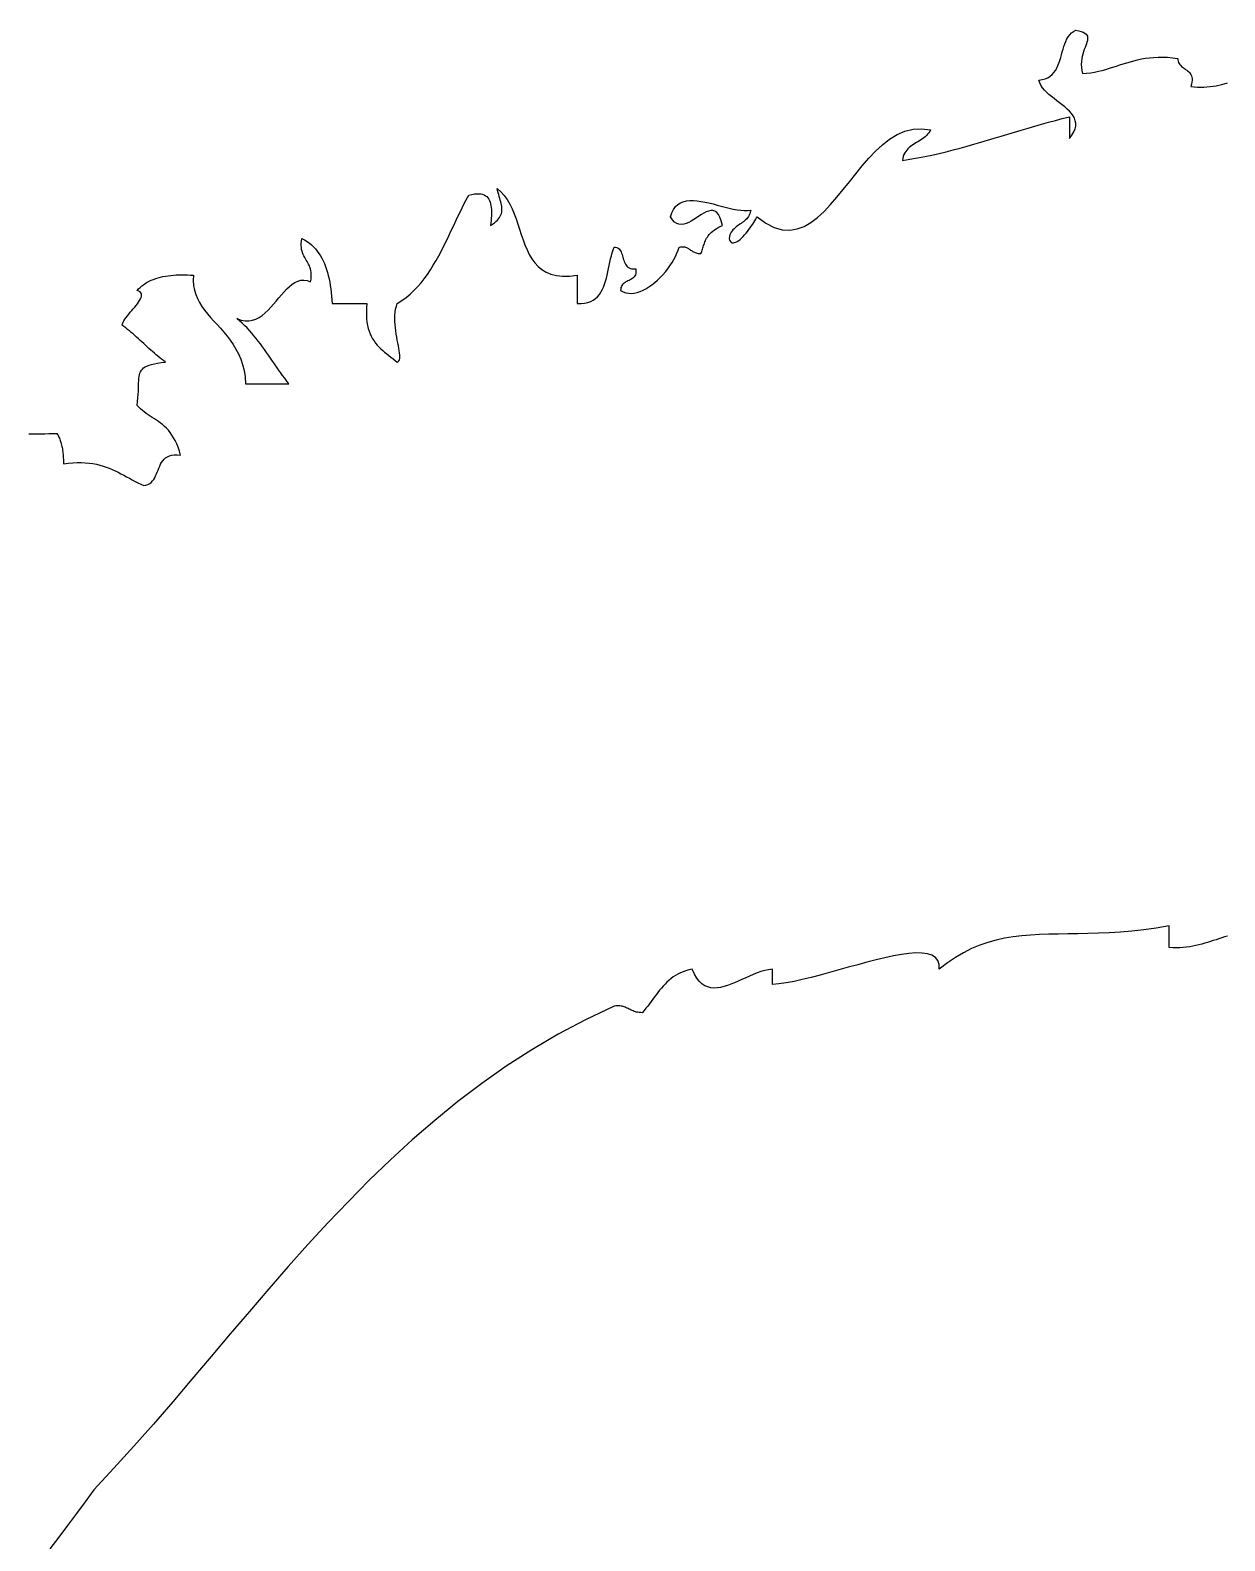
# Model space of a CAD drawing. Extents: x 0 to 1.82, y -2.75 to 0.29.
# Drawn here: x 0.377 to 0.923, y -0.398 to 0.292 of the extents above; entities that cross this region are included whole.
import ezdxf

# ---------------------------------------------------------------- set-up
doc = ezdxf.new("R2010")
doc.units = 0
doc.layers.get('0').update_dxf_attribs({"linetype": 'CONTINUOUS'})

msp = doc.modelspace()

# ---------------------------------------------------------------- linework, layer by layer
at = {"color": 7}
for points in [[(0.83801, 0.26878), (0.83953, 0.26899), (0.84088, 0.26936), (0.84207, 0.26988), (0.84311, 0.27054), (0.84403, 0.27131), (0.84482, 0.2722), (0.84552, 0.27318), (0.84612, 0.27424), (0.84665, 0.27538), (0.84711, 0.27657), (0.84753, 0.2778), (0.84792, 0.27905), (0.84828, 0.28033), (0.84864, 0.28161), (0.849, 0.28287), (0.84938, 0.28411), (0.8498, 0.28532), (0.85027, 0.28647), (0.8508, 0.28756), (0.8514, 0.28856), (0.8521, 0.28948), (0.85289, 0.2903), (0.85381, 0.29099), (0.85485, 0.29156)], [(0.85485, 0.29156), (0.85621, 0.29129), (0.85735, 0.29098), (0.85827, 0.29063), (0.85899, 0.29023), (0.85953, 0.28979), (0.85991, 0.2893), (0.86014, 0.28877), (0.86024, 0.28818), (0.86023, 0.28755), (0.86012, 0.28688), (0.85993, 0.28615), (0.85968, 0.28537), (0.85938, 0.28454), (0.85905, 0.28366), (0.85871, 0.28272), (0.85837, 0.28173), (0.85805, 0.28068), (0.85778, 0.27958), (0.85755, 0.27842), (0.8574, 0.27721), (0.85733, 0.27593), (0.85737, 0.2746), (0.85752, 0.27321), (0.85782, 0.27175)], [(0.85782, 0.27175), (0.85976, 0.27191), (0.86163, 0.27215), (0.86343, 0.27245), (0.86518, 0.27281), (0.86687, 0.27322), (0.86853, 0.27367), (0.87016, 0.27415), (0.87176, 0.27465), (0.87335, 0.27516), (0.87494, 0.27568), (0.87653, 0.2762), (0.87813, 0.2767), (0.87975, 0.27719), (0.8814, 0.27764), (0.88309, 0.27806), (0.88482, 0.27843), (0.88661, 0.27874), (0.88846, 0.27899), (0.89039, 0.27917), (0.8924, 0.27927), (0.89449, 0.27928), (0.89669, 0.27919), (0.89899, 0.27899), (0.9014, 0.27868)], [(0.9014, 0.27868), (0.90145, 0.27798), (0.90157, 0.27735), (0.90178, 0.27679), (0.90205, 0.27629), (0.90237, 0.27583), (0.90275, 0.27542), (0.90316, 0.27504), (0.9036, 0.27468), (0.90406, 0.27435), (0.90454, 0.27402), (0.90502, 0.27369), (0.90549, 0.27336), (0.90594, 0.27301), (0.90637, 0.27264), (0.90677, 0.27223), (0.90712, 0.27179), (0.90743, 0.27129), (0.90767, 0.27074), (0.90784, 0.27013), (0.90794, 0.26944), (0.90794, 0.26868), (0.90785, 0.26782), (0.90765, 0.26687), (0.90734, 0.26581)], [(0.85188, 0.24204), (0.85307, 0.2436), (0.85393, 0.24508), (0.85449, 0.24648), (0.85477, 0.2478), (0.8548, 0.24906), (0.85459, 0.25025), (0.85417, 0.2514), (0.85357, 0.25249), (0.8528, 0.25354), (0.8519, 0.25456), (0.85088, 0.25555), (0.84977, 0.25652), (0.8486, 0.25747), (0.84738, 0.25842), (0.84614, 0.25936), (0.84491, 0.26031), (0.8437, 0.26126), (0.84255, 0.26223), (0.84147, 0.26323), (0.84048, 0.26425), (0.83962, 0.26531), (0.83891, 0.26642), (0.83836, 0.26757), (0.83801, 0.26878)], [(0.90734, 0.26581), (0.91038, 0.26557), (0.91332, 0.26557), (0.91615, 0.26579), (0.91889, 0.26621), (0.92154, 0.2668), (0.9241, 0.26754)], [(0.77561, 0.23213), (0.77906, 0.23266), (0.78245, 0.23324), (0.7858, 0.23388), (0.7891, 0.23456), (0.79237, 0.23529), (0.79561, 0.23606), (0.79881, 0.23687), (0.80199, 0.23771), (0.80514, 0.23857), (0.80827, 0.23946), (0.81139, 0.24037), (0.81449, 0.24129), (0.81758, 0.24223), (0.82066, 0.24317), (0.82374, 0.24411), (0.82682, 0.24504), (0.82991, 0.24598), (0.833, 0.2469), (0.8361, 0.2478), (0.83921, 0.24869), (0.84235, 0.24955), (0.8455, 0.25038), (0.84867, 0.25118), (0.85188, 0.25194)], [(0.70925, 0.20638), (0.71324, 0.20344), (0.71704, 0.20149), (0.72066, 0.20045), (0.72413, 0.20024), (0.72747, 0.20078), (0.73069, 0.20199), (0.73381, 0.20378), (0.73684, 0.20609), (0.73981, 0.20882), (0.74273, 0.21189), (0.74562, 0.21524), (0.7485, 0.21876), (0.75139, 0.22239), (0.75429, 0.22604), (0.75724, 0.22963), (0.76024, 0.23309), (0.76333, 0.23632), (0.7665, 0.23925), (0.76978, 0.2418), (0.7732, 0.24389), (0.77676, 0.24543), (0.78048, 0.24635), (0.78439, 0.24657), (0.78849, 0.246)], [(0.78849, 0.246), (0.78809, 0.24529), (0.78763, 0.24463), (0.78712, 0.24402), (0.78657, 0.24346), (0.78598, 0.24293), (0.78536, 0.24244), (0.78472, 0.24197), (0.78405, 0.24152), (0.78337, 0.24109), (0.78268, 0.24066), (0.78199, 0.24024), (0.78131, 0.23981), (0.78063, 0.23937), (0.77998, 0.23891), (0.77934, 0.23843), (0.77873, 0.23793), (0.77816, 0.23739), (0.77763, 0.23681), (0.77714, 0.23618), (0.77671, 0.2355), (0.77633, 0.23476), (0.77602, 0.23396), (0.77578, 0.23308), (0.77561, 0.23213)], [(0.54484, 0.16676), (0.54689, 0.16806), (0.54883, 0.16948), (0.55067, 0.171), (0.55242, 0.17263), (0.55408, 0.17436), (0.55566, 0.17617), (0.55716, 0.17807), (0.5586, 0.18004), (0.55997, 0.18208), (0.56129, 0.18419), (0.56256, 0.18635), (0.56378, 0.18855), (0.56497, 0.1908), (0.56613, 0.19308), (0.56727, 0.19539), (0.56839, 0.19772), (0.5695, 0.20007), (0.57061, 0.20242), (0.57172, 0.20477), (0.57283, 0.20711), (0.57397, 0.20944), (0.57512, 0.21175), (0.57631, 0.21404), (0.57753, 0.21629)], [(0.57753, 0.21629), (0.57883, 0.2166), (0.58003, 0.21681), (0.58112, 0.21691), (0.58211, 0.21691), (0.58301, 0.21681), (0.58381, 0.21663), (0.58452, 0.21635), (0.58516, 0.21599), (0.58571, 0.21555), (0.58619, 0.21504), (0.58659, 0.21446), (0.58693, 0.21381), (0.58721, 0.2131), (0.58744, 0.21233), (0.5876, 0.21151), (0.58772, 0.21064), (0.5878, 0.20972), (0.58783, 0.20876), (0.58783, 0.20777), (0.5878, 0.20675), (0.58774, 0.2057), (0.58765, 0.20462), (0.58755, 0.20353), (0.58743, 0.20242)], [(0.58743, 0.20242), (0.58836, 0.20303), (0.58919, 0.20364), (0.58991, 0.20424), (0.59054, 0.20484), (0.59107, 0.20543), (0.59152, 0.20602), (0.59188, 0.20662), (0.59216, 0.20722), (0.59237, 0.20783), (0.59252, 0.20845), (0.5926, 0.20908), (0.59263, 0.20972), (0.5926, 0.21038), (0.59253, 0.21106), (0.59242, 0.21175), (0.59227, 0.21247), (0.59209, 0.21321), (0.59189, 0.21398), (0.59166, 0.21478), (0.59142, 0.2156), (0.59117, 0.21646), (0.59091, 0.21736), (0.59065, 0.21829), (0.5904, 0.21926)], [(0.5904, 0.21926), (0.59214, 0.21778), (0.59368, 0.21609), (0.59502, 0.21422), (0.59621, 0.21219), (0.59727, 0.21004), (0.59822, 0.20777), (0.59909, 0.20543), (0.5999, 0.20304), (0.60069, 0.20063), (0.60148, 0.19822), (0.60229, 0.19583), (0.60315, 0.1935), (0.60409, 0.19126), (0.60514, 0.18912), (0.60631, 0.18713), (0.60764, 0.18529), (0.60915, 0.18364), (0.61088, 0.18221), (0.61283, 0.18102), (0.61505, 0.1801), (0.61755, 0.17947), (0.62037, 0.17917), (0.62353, 0.17922), (0.62705, 0.17964)], [(0.66964, 0.20638), (0.67022, 0.20821), (0.67098, 0.20973), (0.6719, 0.21098), (0.67297, 0.21197), (0.67417, 0.21272), (0.6755, 0.21325), (0.67694, 0.21359), (0.67848, 0.21375), (0.6801, 0.21376), (0.6818, 0.21364), (0.68355, 0.2134), (0.68536, 0.21307), (0.6872, 0.21266), (0.68907, 0.21221), (0.69094, 0.21172), (0.69282, 0.21122), (0.69468, 0.21074), (0.69652, 0.21028), (0.69832, 0.20988), (0.70006, 0.20954), (0.70174, 0.20931), (0.70335, 0.20918), (0.70487, 0.20919), (0.70628, 0.20935)], [(0.69341, 0.20242), (0.69287, 0.20454), (0.69224, 0.2062), (0.69153, 0.20746), (0.69075, 0.20835), (0.68991, 0.20891), (0.689, 0.20917), (0.68803, 0.20917), (0.68702, 0.20895), (0.68597, 0.20855), (0.68489, 0.208), (0.68377, 0.20735), (0.68264, 0.20663), (0.68148, 0.20588), (0.68032, 0.20513), (0.67916, 0.20443), (0.678, 0.20381), (0.67685, 0.20332), (0.67572, 0.20298), (0.67461, 0.20283), (0.67353, 0.20292), (0.67249, 0.20329), (0.67149, 0.20396), (0.67053, 0.20498), (0.66964, 0.20638)], [(0.70628, 0.20935), (0.70612, 0.20853), (0.7059, 0.20777), (0.70561, 0.20709), (0.70527, 0.20647), (0.70489, 0.20591), (0.70446, 0.20539), (0.70399, 0.20491), (0.7035, 0.20447), (0.70298, 0.20406), (0.70244, 0.20367), (0.70189, 0.20329), (0.70133, 0.20291), (0.70077, 0.20254), (0.70022, 0.20216), (0.69969, 0.20177), (0.69917, 0.20136), (0.69867, 0.20091), (0.6982, 0.20044), (0.69778, 0.19992), (0.69739, 0.19936), (0.69705, 0.19874), (0.69676, 0.19805), (0.69654, 0.1973), (0.69638, 0.19648)], [(0.6835, 0.18954), (0.68374, 0.19004), (0.68394, 0.19055), (0.68413, 0.19107), (0.68431, 0.1916), (0.68447, 0.19213), (0.68463, 0.19267), (0.6848, 0.19321), (0.68497, 0.19376), (0.68516, 0.19431), (0.68536, 0.19487), (0.68559, 0.19542), (0.68586, 0.19598), (0.68615, 0.19654), (0.68649, 0.19709), (0.68688, 0.19765), (0.68732, 0.1982), (0.68782, 0.19875), (0.68838, 0.19929), (0.68901, 0.19983), (0.68972, 0.20036), (0.6905, 0.20089), (0.69138, 0.20141), (0.69234, 0.20192), (0.69341, 0.20242)], [(0.69638, 0.19648), (0.69666, 0.19571), (0.69701, 0.19514), (0.69742, 0.19475), (0.69788, 0.19453), (0.69839, 0.19446), (0.69895, 0.19454), (0.69954, 0.19475), (0.70016, 0.19508), (0.7008, 0.19552), (0.70146, 0.19605), (0.70214, 0.19666), (0.70282, 0.19734), (0.7035, 0.19808), (0.70417, 0.19886), (0.70483, 0.19968), (0.70548, 0.20051), (0.7061, 0.20135), (0.70669, 0.20219), (0.70724, 0.203), (0.70775, 0.20379), (0.70821, 0.20453), (0.70862, 0.20522), (0.70897, 0.20584), (0.70925, 0.20638)], [(0.50522, 0.17667), (0.50542, 0.17786), (0.50552, 0.17895), (0.50554, 0.17996), (0.50548, 0.18089), (0.50535, 0.18175), (0.50516, 0.18255), (0.50492, 0.1833), (0.50464, 0.184), (0.50432, 0.18468), (0.50397, 0.18532), (0.50361, 0.18595), (0.50324, 0.18657), (0.50287, 0.18719), (0.50251, 0.18782), (0.50217, 0.18847), (0.50185, 0.18914), (0.50156, 0.18985), (0.50132, 0.1906), (0.50113, 0.1914), (0.501, 0.19226), (0.50094, 0.19319), (0.50096, 0.19419), (0.50106, 0.19529), (0.50126, 0.19648)], [(0.50126, 0.19648), (0.50246, 0.19583), (0.5036, 0.19512), (0.50466, 0.19435), (0.50566, 0.19352), (0.50659, 0.19263), (0.50747, 0.19169), (0.50828, 0.1907), (0.50904, 0.18965), (0.50974, 0.18855), (0.51039, 0.18741), (0.51099, 0.18621), (0.51154, 0.18496), (0.51204, 0.18367), (0.5125, 0.18233), (0.51292, 0.18095), (0.51329, 0.17953), (0.51363, 0.17806), (0.51394, 0.17656), (0.51421, 0.17502), (0.51444, 0.17343), (0.51465, 0.17182), (0.51484, 0.17017), (0.51499, 0.16848), (0.51513, 0.16676)], [(0.62705, 0.16676), (0.62882, 0.16673), (0.63042, 0.16687), (0.63187, 0.16718), (0.63318, 0.16764), (0.63435, 0.16824), (0.63539, 0.16898), (0.63632, 0.16983), (0.63714, 0.1708), (0.63786, 0.17186), (0.6385, 0.17302), (0.63906, 0.17425), (0.63955, 0.17555), (0.63999, 0.17691), (0.64038, 0.17831), (0.64073, 0.17975), (0.64106, 0.18122), (0.64137, 0.18269), (0.64167, 0.18417), (0.64198, 0.18565), (0.64229, 0.1871), (0.64263, 0.18852), (0.64301, 0.18991), (0.64342, 0.19124), (0.64389, 0.19251)], [(0.64389, 0.19251), (0.64458, 0.19246), (0.64518, 0.1923), (0.64569, 0.19205), (0.64613, 0.19171), (0.64651, 0.1913), (0.64683, 0.19083), (0.6471, 0.1903), (0.64733, 0.18973), (0.64754, 0.18912), (0.64773, 0.18849), (0.64791, 0.18784), (0.64809, 0.18719), (0.64829, 0.18655), (0.6485, 0.18591), (0.64874, 0.18531), (0.64902, 0.18474), (0.64935, 0.18421), (0.64974, 0.18374), (0.65019, 0.18333), (0.65072, 0.183), (0.65133, 0.18275), (0.65204, 0.1826), (0.65286, 0.18255), (0.65379, 0.18261)], [(0.64686, 0.17271), (0.648, 0.17207), (0.6492, 0.17164), (0.65044, 0.1714), (0.65173, 0.17135), (0.65304, 0.17148), (0.65438, 0.17176), (0.65573, 0.1722), (0.65709, 0.17278), (0.65845, 0.17349), (0.6598, 0.17432), (0.66114, 0.17526), (0.66246, 0.1763), (0.66374, 0.17742), (0.66498, 0.17862), (0.66618, 0.17989), (0.66733, 0.18122), (0.66841, 0.18258), (0.66942, 0.18399), (0.67036, 0.18541), (0.6712, 0.18685), (0.67196, 0.18829), (0.67262, 0.18972), (0.67317, 0.19113), (0.6736, 0.19251)], [(0.6736, 0.19251), (0.67419, 0.19261), (0.67474, 0.19266), (0.67524, 0.19267), (0.67571, 0.19264), (0.67614, 0.19257), (0.67654, 0.19247), (0.67691, 0.19234), (0.67727, 0.19218), (0.6776, 0.19201), (0.67793, 0.19182), (0.67824, 0.19161), (0.67855, 0.1914), (0.67886, 0.19118), (0.67918, 0.19096), (0.6795, 0.19074), (0.67983, 0.19053), (0.68019, 0.19033), (0.68056, 0.19015), (0.68096, 0.18998), (0.68139, 0.18983), (0.68186, 0.18971), (0.68236, 0.18962), (0.68291, 0.18956), (0.6835, 0.18954)], [(0.42599, 0.17271), (0.42663, 0.17343), (0.42733, 0.17411), (0.42807, 0.17475), (0.42886, 0.17535), (0.42969, 0.17591), (0.43057, 0.17644), (0.43149, 0.17692), (0.43244, 0.17736), (0.43344, 0.17777), (0.43447, 0.17814), (0.43554, 0.17848), (0.43663, 0.17877), (0.43776, 0.17903), (0.43892, 0.17926), (0.44011, 0.17945), (0.44132, 0.1796), (0.44256, 0.17972), (0.44382, 0.17981), (0.44509, 0.17986), (0.44639, 0.17988), (0.44771, 0.17987), (0.44904, 0.17982), (0.45038, 0.17975), (0.45174, 0.17964)], [(0.45174, 0.17964), (0.45163, 0.17724), (0.45177, 0.17499), (0.45215, 0.17288), (0.45274, 0.17088), (0.45353, 0.16898), (0.45448, 0.16717), (0.45558, 0.16542), (0.4568, 0.16372), (0.45813, 0.16205), (0.45954, 0.16041), (0.461, 0.15876), (0.46251, 0.15711), (0.46403, 0.15542), (0.46554, 0.15368), (0.46703, 0.15188), (0.46847, 0.15), (0.46983, 0.14802), (0.4711, 0.14593), (0.47225, 0.14371), (0.47327, 0.14135), (0.47412, 0.13883), (0.4748, 0.13612), (0.47527, 0.13322), (0.47551, 0.13012)], [(0.65379, 0.18261), (0.65387, 0.18179), (0.65386, 0.18107), (0.65378, 0.18044), (0.65362, 0.17988), (0.6534, 0.1794), (0.65312, 0.17897), (0.6528, 0.1786), (0.65243, 0.17828), (0.65203, 0.178), (0.6516, 0.17774), (0.65115, 0.17751), (0.65069, 0.17729), (0.65023, 0.17707), (0.64977, 0.17685), (0.64931, 0.17662), (0.64887, 0.17637), (0.64846, 0.1761), (0.64808, 0.17579), (0.64774, 0.17543), (0.64744, 0.17502), (0.64719, 0.17455), (0.64701, 0.17402), (0.6469, 0.1734), (0.64686, 0.17271)], [(0.41905, 0.15686), (0.41924, 0.1575), (0.41953, 0.15817), (0.41992, 0.15888), (0.42039, 0.15961), (0.42093, 0.16037), (0.42153, 0.16115), (0.42217, 0.16193), (0.42283, 0.16273), (0.42351, 0.16353), (0.42419, 0.16432), (0.42485, 0.16512), (0.42549, 0.1659), (0.42609, 0.16666), (0.42663, 0.16741), (0.4271, 0.16813), (0.42749, 0.16882), (0.42778, 0.16947), (0.42797, 0.17009), (0.42803, 0.17066), (0.42795, 0.17119), (0.42772, 0.17166), (0.42733, 0.17207), (0.42675, 0.17242), (0.42599, 0.17271)], [(0.47155, 0.15983), (0.47347, 0.15915), (0.47529, 0.15882), (0.47702, 0.15881), (0.47865, 0.15908), (0.4802, 0.15961), (0.48168, 0.16037), (0.4831, 0.16132), (0.48446, 0.16243), (0.48577, 0.16368), (0.48704, 0.16502), (0.48828, 0.16643), (0.4895, 0.16788), (0.4907, 0.16933), (0.49189, 0.17076), (0.49309, 0.17212), (0.49429, 0.1734), (0.49551, 0.17456), (0.49676, 0.17557), (0.49804, 0.17639), (0.49936, 0.177), (0.50073, 0.17737), (0.50216, 0.17745), (0.50365, 0.17723), (0.50522, 0.17667)], [(0.53097, 0.16676), (0.53078, 0.16484), (0.53068, 0.16302), (0.53068, 0.16131), (0.53076, 0.15969), (0.53094, 0.15817), (0.53119, 0.15673), (0.53152, 0.15538), (0.53193, 0.15411), (0.5324, 0.1529), (0.53294, 0.15177), (0.53354, 0.15069), (0.53419, 0.14968), (0.5349, 0.14871), (0.53565, 0.14779), (0.53645, 0.14692), (0.53728, 0.14607), (0.53815, 0.14526), (0.53905, 0.14448), (0.53998, 0.14371), (0.54092, 0.14296), (0.54189, 0.14223), (0.54287, 0.14149), (0.54385, 0.14076), (0.54484, 0.14002)], [(0.54484, 0.14002), (0.54528, 0.14022), (0.5456, 0.14057), (0.54582, 0.14105), (0.54594, 0.14166), (0.54598, 0.14239), (0.54595, 0.14322), (0.54586, 0.14416), (0.54572, 0.14519), (0.54554, 0.14631), (0.54532, 0.14749), (0.54509, 0.14874), (0.54484, 0.15005), (0.54459, 0.1514), (0.54436, 0.15279), (0.54414, 0.15421), (0.54396, 0.15565), (0.54382, 0.1571), (0.54373, 0.15855), (0.5437, 0.15999), (0.54374, 0.16141), (0.54387, 0.16281), (0.54408, 0.16417), (0.54441, 0.1655), (0.54484, 0.16676)], [(0.49532, 0.13012), (0.49434, 0.13136), (0.49338, 0.13263), (0.49243, 0.13391), (0.49149, 0.13521), (0.49057, 0.13651), (0.48965, 0.13782), (0.48874, 0.13914), (0.48783, 0.14046), (0.48693, 0.14178), (0.48602, 0.1431), (0.4851, 0.14441), (0.48418, 0.14572), (0.48324, 0.14701), (0.48229, 0.14829), (0.48133, 0.14956), (0.48035, 0.15081), (0.47935, 0.15203), (0.47833, 0.15324), (0.47728, 0.15442), (0.4762, 0.15557), (0.47509, 0.15668), (0.47394, 0.15777), (0.47277, 0.15882), (0.47155, 0.15983)], [(0.43886, 0.14002), (0.438, 0.14065), (0.43715, 0.1413), (0.43631, 0.14196), (0.43547, 0.14264), (0.43464, 0.14334), (0.43382, 0.14404), (0.433, 0.14476), (0.43219, 0.14549), (0.43138, 0.14622), (0.43057, 0.14696), (0.42976, 0.1477), (0.42896, 0.14844), (0.42815, 0.14918), (0.42735, 0.14992), (0.42654, 0.15066), (0.42573, 0.15139), (0.42492, 0.15212), (0.4241, 0.15283), (0.42328, 0.15354), (0.42245, 0.15424), (0.42161, 0.15492), (0.42077, 0.15558), (0.41992, 0.15623), (0.41905, 0.15686)], [(0.42599, 0.12021), (0.4262, 0.12201), (0.42635, 0.12368), (0.42646, 0.12525), (0.42653, 0.1267), (0.42657, 0.12805), (0.42661, 0.1293), (0.42664, 0.13045), (0.42668, 0.13151), (0.42675, 0.13249), (0.42686, 0.13338), (0.42701, 0.1342), (0.42723, 0.13494), (0.42751, 0.13562), (0.42788, 0.13624), (0.42835, 0.1368), (0.42892, 0.13731), (0.42962, 0.13776), (0.43044, 0.13818), (0.43142, 0.13856), (0.43254, 0.1389), (0.43384, 0.13921), (0.43532, 0.1395), (0.43699, 0.13977), (0.43886, 0.14002)], [(0.4458, 0.09743), (0.44527, 0.09933), (0.44469, 0.10108), (0.44405, 0.10268), (0.44337, 0.10414), (0.44264, 0.10548), (0.44187, 0.1067), (0.44106, 0.10782), (0.44022, 0.10884), (0.43935, 0.10978), (0.43846, 0.11063), (0.43756, 0.11143), (0.43663, 0.11216), (0.4357, 0.11285), (0.43476, 0.11351), (0.43382, 0.11414), (0.43288, 0.11475), (0.43195, 0.11535), (0.43103, 0.11596), (0.43013, 0.11658), (0.42924, 0.11722), (0.42838, 0.11789), (0.42755, 0.11861), (0.42675, 0.11938), (0.42599, 0.12021)], [(0.37646, 0.10723), (0.37828, 0.10724), (0.3801, 0.10726), (0.38193, 0.10728), (0.38378, 0.1073), (0.38563, 0.10732), (0.38748, 0.10733), (0.38934, 0.10734)], [(0.38934, 0.10734), (0.38958, 0.10695), (0.38982, 0.10655), (0.39004, 0.10613), (0.39025, 0.10569), (0.39045, 0.10523), (0.39064, 0.10475), (0.39082, 0.10426), (0.39099, 0.10374), (0.39115, 0.10321), (0.3913, 0.10266), (0.39144, 0.1021), (0.39157, 0.10152), (0.39169, 0.10092), (0.3918, 0.10031), (0.39189, 0.09969), (0.39198, 0.09905), (0.39206, 0.09839), (0.39213, 0.09773), (0.39218, 0.09705), (0.39223, 0.09635), (0.39227, 0.09565), (0.39229, 0.09493), (0.39231, 0.09421), (0.39231, 0.09347)], [(0.42896, 0.08357), (0.43, 0.08376), (0.43092, 0.08408), (0.43171, 0.08453), (0.43241, 0.08507), (0.43301, 0.08571), (0.43354, 0.08643), (0.43401, 0.08721), (0.43442, 0.08804), (0.43481, 0.08891), (0.43517, 0.0898), (0.43553, 0.09071), (0.43589, 0.09161), (0.43628, 0.0925), (0.43669, 0.09336), (0.43716, 0.09418), (0.43769, 0.09494), (0.43829, 0.09563), (0.43899, 0.09624), (0.43978, 0.09675), (0.4407, 0.09716), (0.44174, 0.09745), (0.44293, 0.09759), (0.44428, 0.09759), (0.4458, 0.09743)], [(0.39231, 0.09347), (0.39449, 0.09379), (0.39657, 0.09399), (0.39856, 0.0941), (0.40046, 0.09411), (0.40228, 0.09403), (0.40403, 0.09387), (0.4057, 0.09363), (0.40732, 0.09332), (0.40887, 0.09295), (0.41037, 0.09251), (0.41182, 0.09202), (0.41323, 0.09149), (0.41461, 0.09091), (0.41596, 0.0903), (0.41728, 0.08966), (0.41858, 0.08899), (0.41986, 0.08831), (0.42114, 0.08762), (0.42242, 0.08692), (0.4237, 0.08622), (0.42499, 0.08553), (0.42629, 0.08486), (0.42761, 0.0842), (0.42896, 0.08357)], [(0.89744, -0.1175), (0.8916, -0.1185), (0.88595, -0.11928), (0.8805, -0.11989), (0.87522, -0.12034), (0.87011, -0.12066), (0.86516, -0.12087), (0.86036, -0.121), (0.85569, -0.12109), (0.85116, -0.12115), (0.84675, -0.12122), (0.84246, -0.12131), (0.83826, -0.12146), (0.83416, -0.12169), (0.83014, -0.12203), (0.82619, -0.12251), (0.82231, -0.12314), (0.81849, -0.12397), (0.81471, -0.12502), (0.81096, -0.1263), (0.80724, -0.12786), (0.80354, -0.12971), (0.79985, -0.13188), (0.79616, -0.13441), (0.79245, -0.1373)], [(0.92411, -0.12212), (0.92279, -0.12252), (0.92148, -0.12294), (0.92018, -0.12336), (0.91889, -0.12379), (0.9176, -0.12422), (0.91632, -0.12464), (0.91502, -0.12505), (0.91371, -0.12544), (0.91239, -0.12581), (0.91105, -0.12616), (0.90969, -0.12648), (0.9083, -0.12677), (0.90688, -0.12701), (0.90542, -0.12721), (0.90392, -0.12737), (0.90238, -0.12747), (0.90079, -0.12751), (0.89914, -0.12749), (0.89744, -0.1274)], [(0.79245, -0.1373), (0.79241, -0.13506), (0.7918, -0.13326), (0.79068, -0.13187), (0.78907, -0.13087), (0.78703, -0.13022), (0.78457, -0.12989), (0.78176, -0.12985), (0.77862, -0.13008), (0.7752, -0.13053), (0.77153, -0.13119), (0.76765, -0.13201), (0.76361, -0.13297), (0.75943, -0.13404), (0.75517, -0.13519), (0.75085, -0.13639), (0.74652, -0.1376), (0.74223, -0.1388), (0.73799, -0.13995), (0.73387, -0.14103), (0.72988, -0.142), (0.72609, -0.14284), (0.72251, -0.14351), (0.7192, -0.14399), (0.71619, -0.14424)], [(0.67954, -0.1373), (0.6781, -0.13759), (0.67673, -0.13796), (0.67543, -0.1384), (0.67421, -0.13891), (0.67305, -0.13948), (0.67194, -0.14012), (0.67089, -0.14081), (0.66989, -0.14156), (0.66894, -0.14235), (0.66802, -0.14319), (0.66714, -0.14407), (0.66629, -0.14498), (0.66547, -0.14592), (0.66467, -0.14689), (0.66388, -0.14789), (0.66311, -0.1489), (0.66234, -0.14992), (0.66157, -0.15095), (0.66081, -0.15199), (0.66003, -0.15303), (0.65924, -0.15407), (0.65844, -0.1551), (0.65761, -0.15611), (0.65676, -0.15711)], [(0.71619, -0.1373), (0.71445, -0.13751), (0.71271, -0.13787), (0.71096, -0.13836), (0.70921, -0.13895), (0.70746, -0.13963), (0.70573, -0.14037), (0.704, -0.14114), (0.70228, -0.14193), (0.70059, -0.1427), (0.69891, -0.14344), (0.69726, -0.14413), (0.69564, -0.14473), (0.69404, -0.14523), (0.69248, -0.14561), (0.69096, -0.14584), (0.68948, -0.14589), (0.68805, -0.14574), (0.68666, -0.14538), (0.68532, -0.14478), (0.68404, -0.14391), (0.68282, -0.14275), (0.68166, -0.14128), (0.68057, -0.13947), (0.67954, -0.1373)], [(0.64389, -0.15414), (0.63089, -0.16033), (0.61836, -0.16698), (0.60629, -0.17407), (0.59464, -0.18158), (0.58338, -0.18946), (0.57248, -0.19771), (0.56192, -0.20628), (0.55166, -0.21515), (0.54169, -0.22429), (0.53196, -0.23367), (0.52246, -0.24327), (0.51315, -0.25306), (0.504, -0.26301), (0.49499, -0.27309), (0.48609, -0.28328), (0.47727, -0.29354), (0.4685, -0.30385), (0.45975, -0.31418), (0.451, -0.3245), (0.44222, -0.33478), (0.43337, -0.34501), (0.42444, -0.35514), (0.41538, -0.36515), (0.40618, -0.37501)], [(0.65676, -0.15711), (0.65604, -0.15709), (0.65537, -0.15704), (0.65475, -0.15694), (0.65416, -0.15682), (0.6536, -0.15668), (0.65308, -0.15651), (0.65258, -0.15632), (0.6521, -0.15612), (0.65164, -0.15591), (0.6512, -0.15569), (0.65076, -0.15547), (0.65032, -0.15526), (0.64989, -0.15504), (0.64945, -0.15484), (0.649, -0.15465), (0.64854, -0.15447), (0.64807, -0.15432), (0.64757, -0.15419), (0.64704, -0.15409), (0.64649, -0.15402), (0.6459, -0.15399), (0.64527, -0.15399), (0.6446, -0.15404), (0.64389, -0.15414)], [(0.40618, -0.37501), (0.4022, -0.38044), (0.39819, -0.38584), (0.39417, -0.39123), (0.39014, -0.39661), (0.38613, -0.402)]]:
    msp.add_lwpolyline(points, dxfattribs=at)
for points in [[(0.85188, 0.25194, 0), (0.85188, 0.25157, 0), (0.85188, 0.2512, 0), (0.85188, 0.25083, 0), (0.85188, 0.25045, 0), (0.85188, 0.25008, 0), (0.85188, 0.2497, 0), (0.85188, 0.24932, 0), (0.85188, 0.24893, 0), (0.85188, 0.24855, 0), (0.85188, 0.24816, 0), (0.85188, 0.24776, 0), (0.85188, 0.24736, 0), (0.85188, 0.24696, 0), (0.85188, 0.24654, 0), (0.85188, 0.24613, 0), (0.85188, 0.24571, 0), (0.85188, 0.24528, 0), (0.85188, 0.24484, 0), (0.85188, 0.24439, 0), (0.85188, 0.24394, 0), (0.85188, 0.24348, 0), (0.85188, 0.24301, 0), (0.85188, 0.24253, 0), (0.85188, 0.24204, 0)], [(0.62705, 0.17964, 0), (0.62705, 0.17914, 0), (0.62705, 0.17863, 0), (0.62705, 0.17811, 0), (0.62705, 0.17758, 0), (0.62705, 0.17705, 0), (0.62705, 0.17651, 0), (0.62705, 0.17597, 0), (0.62705, 0.17542, 0), (0.62705, 0.17487, 0), (0.62705, 0.17431, 0), (0.62705, 0.17376, 0), (0.62705, 0.1732, 0), (0.62705, 0.17264, 0), (0.62705, 0.17209, 0), (0.62705, 0.17153, 0), (0.62705, 0.17098, 0), (0.62705, 0.17043, 0), (0.62705, 0.16989, 0), (0.62705, 0.16935, 0), (0.62705, 0.16882, 0), (0.62705, 0.16829, 0), (0.62705, 0.16777, 0), (0.62705, 0.16726, 0), (0.62705, 0.16676, 0)], [(0.51513, 0.16676, 0), (0.51575, 0.16676, 0), (0.51638, 0.16676, 0), (0.51703, 0.16676, 0), (0.51768, 0.16676, 0), (0.51833, 0.16676, 0), (0.519, 0.16676, 0), (0.51966, 0.16676, 0), (0.52034, 0.16676, 0), (0.52101, 0.16676, 0), (0.52169, 0.16676, 0), (0.52237, 0.16676, 0), (0.52305, 0.16676, 0), (0.52373, 0.16676, 0), (0.52441, 0.16676, 0), (0.52509, 0.16676, 0), (0.52577, 0.16676, 0), (0.52644, 0.16676, 0), (0.52711, 0.16676, 0), (0.52777, 0.16676, 0), (0.52842, 0.16676, 0), (0.52907, 0.16676, 0), (0.52972, 0.16676, 0), (0.53035, 0.16676, 0), (0.53097, 0.16676, 0)], [(0.47551, 0.13012, 0), (0.47626, 0.13012, 0), (0.47702, 0.13012, 0), (0.47778, 0.13012, 0), (0.47856, 0.13012, 0), (0.47934, 0.13012, 0), (0.48014, 0.13012, 0), (0.48094, 0.13012, 0), (0.48175, 0.13012, 0), (0.48256, 0.13012, 0), (0.48338, 0.13012, 0), (0.48421, 0.13012, 0), (0.48504, 0.13012, 0), (0.48588, 0.13012, 0), (0.48672, 0.13012, 0), (0.48757, 0.13012, 0), (0.48842, 0.13012, 0), (0.48928, 0.13012, 0), (0.49013, 0.13012, 0), (0.49099, 0.13012, 0), (0.49186, 0.13012, 0), (0.49272, 0.13012, 0), (0.49359, 0.13012, 0), (0.49445, 0.13012, 0), (0.49532, 0.13012, 0)], [(0.89744, -0.1274, 0), (0.89744, -0.12702, 0), (0.89744, -0.12664, 0), (0.89744, -0.12624, 0), (0.89744, -0.12584, 0), (0.89744, -0.12543, 0), (0.89744, -0.12502, 0), (0.89744, -0.1246, 0), (0.89744, -0.12417, 0), (0.89744, -0.12374, 0), (0.89744, -0.12331, 0), (0.89744, -0.12288, 0), (0.89744, -0.12245, 0), (0.89744, -0.12201, 0), (0.89744, -0.12158, 0), (0.89744, -0.12115, 0), (0.89744, -0.12072, 0), (0.89744, -0.1203, 0), (0.89744, -0.11988, 0), (0.89744, -0.11946, 0), (0.89744, -0.11905, 0), (0.89744, -0.11865, 0), (0.89744, -0.11826, 0), (0.89744, -0.11787, 0), (0.89744, -0.1175, 0)], [(0.71619, -0.14424, 0), (0.71619, -0.14409, 0), (0.71619, -0.14389, 0), (0.71619, -0.14366, 0), (0.71619, -0.14338, 0), (0.71619, -0.14307, 0), (0.71619, -0.14274, 0), (0.71619, -0.14238, 0), (0.71619, -0.142, 0), (0.71619, -0.14161, 0), (0.71619, -0.14121, 0), (0.71619, -0.1408, 0), (0.71619, -0.1404, 0), (0.71619, -0.14, 0), (0.71619, -0.13961, 0), (0.71619, -0.13924, 0), (0.71619, -0.13888, 0), (0.71619, -0.13855, 0), (0.71619, -0.13825, 0), (0.71619, -0.13798, 0), (0.71619, -0.13775, 0), (0.71619, -0.13756, 0), (0.71619, -0.13742, 0), (0.71619, -0.13733, 0), (0.71619, -0.1373, 0)]]:
    msp.add_polyline3d(points, dxfattribs=at)

doc.saveas('drawing.dxf')
